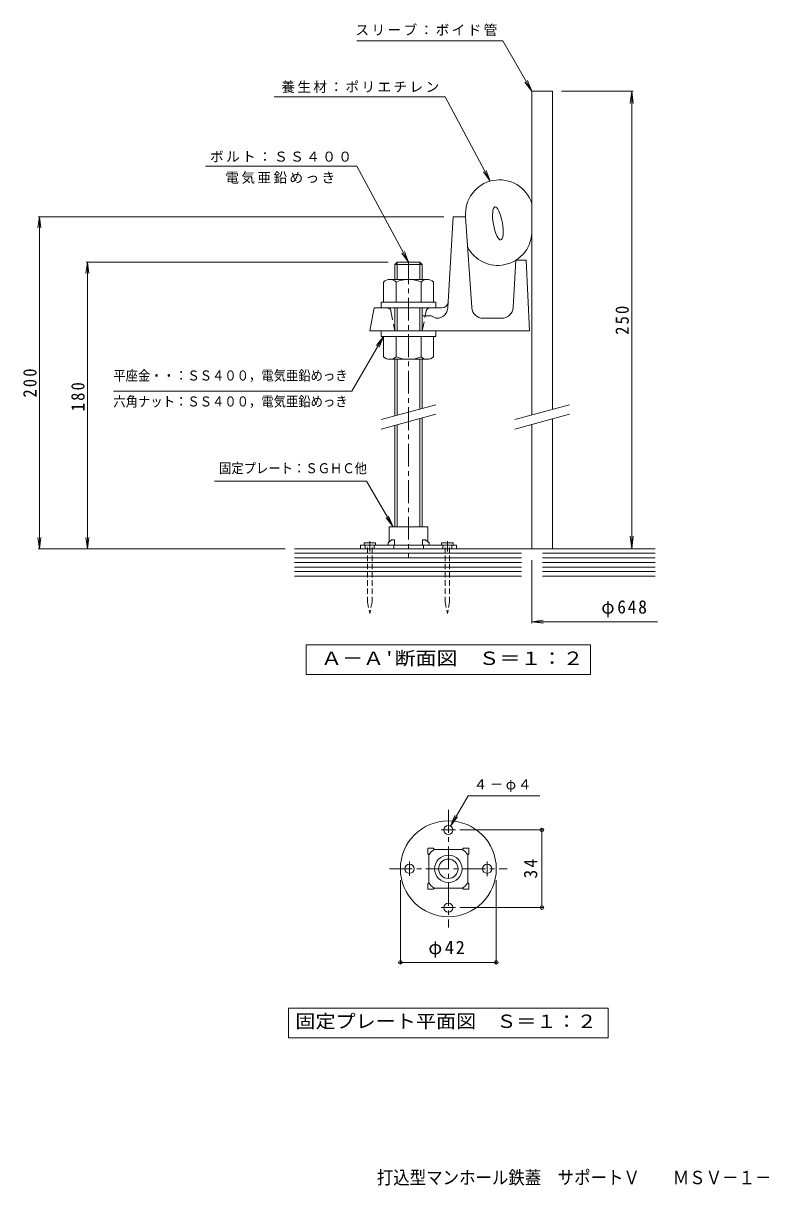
# Model space of a CAD drawing. Units: millimetres, scale not verified. Extents: x -326 to 323, y -272 to 238.
# Drawn here: x -326 to -1, y -272 to 238 of the extents above; entities that cross this region are included whole.
import ezdxf
from ezdxf.enums import TextEntityAlignment as Align

# ---------------------------------------------------------------- set-up
doc = ezdxf.new("R2010")
doc.units = ezdxf.units.MM
doc.header["$LTSCALE"] = 2
doc.header["$PDMODE"] = 32
doc.header["$PDSIZE"] = 1.6
for name, pattern in [('CHAIN1', [8, 5, -1, 1, -1]), ('DASHED1', [1.8, 1.2, -0.6]), ('DASHED2', [3, 2, -1])]:
    doc.linetypes.add(name, pattern=pattern)
for name, color, linetype, lineweight in [('1-0_通り芯', 4, 'Continuous', 9), ('1-4_寸法', 7, 'Continuous', 9), ('1-8', 3, 'DASHED1', 9), ('1-9', 2, 'CHAIN1', 9), ('1-A', 2, 'Continuous', 9), ('1-E', 2, 'Continuous', 9)]:
    doc.layers.add(name, color=color, linetype=linetype, lineweight=lineweight)
doc.layers.add('F-5_F-5ﾚｲﾔ', color=2, linetype='Continuous')
doc.styles.add('ＭＳ ゴシック', font='')
doc.styles.get('ＭＳ ゴシック').set_extended_font_data('MS Gothic')

msp = doc.modelspace()

# ---------------------------------------------------------------- linework, layer by layer
at = {"layer": '1-0_通り芯', "linetype": 'CHAIN1'}
for p, q in [((-174.377, 6.357), (-174.377, 10.927)), ((-140.377, 6.357), (-140.377, 10.927)), ((-143.096, -115.636), (-136.755, -115.636)), ((-156.954, -135.778), (-156.954, -129.437)), ((-122.954, -129.494), (-122.954, -135.834)), ((-136.812, -149.636), (-143.153, -149.636))]:
    msp.add_line(p, q, dxfattribs=at)
at = {"layer": '1-0_通り芯'}
for p, q in [((-178.377, 9.195), (-178.377, 7.595)), ((-178.377, 7.595), (-136.377, 7.595)), ((-176.377, 7.595), (-176.377, 9.195)), ((-172.377, 7.595), (-172.377, 9.195)), ((-163.877, 9.195), (-163.877, 7.595)), ((-150.877, 9.195), (-150.877, 7.595)), ((-142.377, 7.595), (-142.377, 9.195)), ((-138.377, 7.595), (-138.377, 9.195))]:
    msp.add_line(p, q, dxfattribs=at)
msp.add_lwpolyline([(-178.377, 9.195), (-136.377, 9.195), (-136.377, 7.595)], dxfattribs=at)
for centre, radius in [((-139.954, -132.636), 21), ((-139.954, -115.636), 2), ((-156.954, -132.636), 2), ((-122.954, -132.636), 2), ((-139.954, -149.636), 2)]:
    msp.add_circle(centre, radius, dxfattribs=at)
at = {"layer": '1-4_寸法'}
for p, q in [((-179.991, 230.094), (-116.078, 230.094)), ((-103.377, 208.095), (-116.078, 230.094)), ((-103.377, 208.095), (-106.421, 212.061)), ((-103.377, 208.095), (-105.29, 212.714)), ((-216.177, 205.595), (-141.395, 205.595)), ((-90.377, 208.095), (-59.04, 208.095)), ((-59.64, 208.095), (-60.293, 202.637)), ((-59.64, 208.095), (-58.988, 202.637)), ((-59.64, 7.595), (-59.64, 208.095)), ((-179.97, 175.22), (-246.284, 175.22)), ((-121.589, 168.665), (-123.356, 173.342)), ((-319.011, 153.095), (-319.664, 148.137)), ((-319.611, 153.095), (-141.877, 153.095)), ((-319.011, 7.595), (-319.011, 153.095)), ((-319.011, 153.095), (-318.359, 148.137)), ((-157.377, 133.095), (-159.145, 137.772)), ((-298.585, 133.095), (-166.377, 133.095)), ((-297.985, 133.095), (-297.333, 128.137)), ((-168.327, 100.595), (-171.371, 96.628)), ((-168.327, 100.595), (-170.24, 95.975)), ((-169.377, 64.2), (-145.377, 70.631)), ((-169.377, 60.059), (-145.377, 66.489)), ((-110.877, 64.2), (-86.877, 70.631)), ((-110.877, 60.059), (-86.877, 66.489)), ((-242.42, 37.195), (-175.724, 37.195)), ((-164.177, 17.195), (-175.724, 37.195)), ((-164.177, 17.195), (-167.221, 21.161)), ((-164.177, 17.195), (-166.09, 21.814)), ((-319.011, 7.595), (-319.664, 12.552)), ((-319.011, 7.595), (-318.359, 12.552)), ((-297.985, 7.595), (-298.638, 12.552)), ((-297.985, 7.595), (-297.333, 12.552)), ((-59.64, 7.595), (-60.293, 13.052)), ((-59.64, 7.595), (-58.988, 13.052)), ((-319.611, 7.595), (-211.377, 7.595)), ((-103.377, 2.595), (-103.377, -25.005)), ((-103.377, -24.405), (-98.419, -23.753)), ((-103.377, -24.405), (-98.419, -25.058)), ((-103.377, -24.405), (-48.378, -24.405)), ((-138.954, -113.904), (-137.041, -109.284)), ((-138.954, -113.904), (-135.91, -109.937)), ((-134.954, -115.636), (-98.354, -115.636)), ((-98.954, -149.636), (-98.954, -115.636)), ((-160.954, -137.636), (-160.954, -174.236)), ((-118.954, -137.636), (-118.954, -174.236)), ((-134.954, -149.636), (-98.354, -149.636)), ((-160.954, -173.636), (-118.954, -173.636))]:
    msp.add_line(p, q, dxfattribs=at)
at = {"layer": '1-4_寸法', "color": 4}
for p, q in [((-103.377, 208.095), (-94.377, 208.095)), ((-103.377, 66.209), (-103.377, 208.095)), ((-94.377, 68.621), (-94.377, 208.095)), ((-165.584, 125.594), (-149.169, 125.594)), ((-162.842, 124.469), (-162.842, 115.595)), ((-151.912, 124.469), (-151.912, 115.595)), ((-146.427, 124.469), (-146.427, 115.595)), ((-162.842, 91.72), (-162.842, 100.595)), ((-151.912, 91.72), (-151.912, 100.595)), ((-146.427, 91.72), (-146.427, 100.595)), ((-165.584, 90.595), (-149.169, 90.595)), ((-103.377, 7.595), (-103.377, 62.068)), ((-94.377, 7.595), (-94.377, 64.48))]:
    msp.add_line(p, q, dxfattribs=at)
at = {"layer": '1-4_寸法', "color": 2}
for p, q in [((-140.112, 113.314), (-137.877, 153.095)), ((-132.377, 153.095), (-137.877, 153.095)), ((-129.691, 113.258), (-132.377, 153.095)), ((-111.6, 113.301), (-110.377, 134.095)), ((-105.877, 134.095), (-110.377, 134.095)), ((-105.877, 134.095), (-104.377, 103.095)), ((-172.377, 113.095), (-174.377, 103.095)), ((-142.96, 113.095), (-172.377, 113.095)), ((-147.377, 109.595), (-151.377, 109.595)), ((-145.377, 108.595), (-147.377, 109.595)), ((-145.104, 108.595), (-145.377, 108.595)), ((-116.591, 108.595), (-124.702, 108.595)), ((-104.377, 103.095), (-174.377, 103.095)), ((-209.954, -206.636), (-209.954, -193.636)), ((-209.954, -193.636), (-69.954, -193.636)), ((-69.954, -206.636), (-69.954, -193.636)), ((-69.954, -206.636), (-209.954, -206.636))]:
    msp.add_line(p, q, dxfattribs=at)
at = {"layer": '1-4_寸法', "color": 3}
for p, q in [((-163.377, 132.095), (-162.377, 133.095)), ((-162.377, 133.095), (-152.377, 133.095)), ((-162.377, 133.095), (-162.377, 125.594)), ((-152.377, 133.095), (-151.377, 132.095)), ((-152.377, 133.095), (-152.377, 125.594)), ((-163.377, 132.095), (-151.377, 132.095)), ((-163.377, 132.095), (-163.377, 125.594)), ((-151.377, 132.095), (-151.377, 125.594)), ((-163.377, 113.095), (-163.377, 103.095)), ((-162.377, 113.095), (-162.377, 103.095)), ((-152.377, 103.095), (-152.377, 113.095)), ((-151.377, 103.095), (-151.377, 113.095)), ((-163.377, 90.595), (-163.377, 65.807)), ((-162.377, 90.595), (-162.377, 66.075)), ((-152.377, 90.595), (-152.377, 68.755)), ((-151.377, 90.595), (-151.377, 69.023)), ((-163.377, 61.666), (-163.377, 17.195)), ((-162.377, 61.934), (-162.377, 17.195)), ((-152.377, 64.614), (-152.377, 17.195)), ((-151.377, 64.882), (-151.377, 17.195))]:
    msp.add_line(p, q, dxfattribs=at)
at = {"layer": '1-4_寸法', "color": 2, "linetype": 'CHAIN1'}
msp.add_line((-157.377, 133.583), (-157.377, 3.764), dxfattribs=at)
at = {"layer": '1-4_寸法', "color": 6, "lineweight": 5}
for p, q in [((-169.377, 115.595), (-169.377, 113.095)), ((-168.327, 115.595), (-169.377, 115.595)), ((-169.377, 113.095), (-145.377, 113.095)), ((-145.377, 115.595), (-146.427, 115.595)), ((-145.377, 115.595), (-145.377, 113.095)), ((-169.377, 100.595), (-169.377, 103.095)), ((-145.377, 103.095), (-169.377, 103.095)), ((-145.377, 100.595), (-145.377, 103.095)), ((-168.327, 100.595), (-169.377, 100.595)), ((-145.377, 100.595), (-146.427, 100.595)), ((-207.377, 7.595), (-49.378, 7.595)), ((-207.377, 5.595), (-107.938, 5.595)), ((-98.752, 5.595), (-49.378, 5.595)), ((-207.377, 3.595), (-107.938, 3.595)), ((-207.377, 1.595), (-107.938, 1.595)), ((-98.752, 3.595), (-49.378, 3.595)), ((-98.752, 1.595), (-49.378, 1.595)), ((-207.377, -0.405), (-107.938, -0.405)), ((-207.377, -2.405), (-107.938, -2.405)), ((-207.377, -4.405), (-107.938, -4.405)), ((-98.752, -0.405), (-49.378, -0.405)), ((-98.752, -2.405), (-49.378, -2.405)), ((-98.752, -4.405), (-49.378, -4.405))]:
    msp.add_line(p, q, dxfattribs=at)
at = {"layer": '1-4_寸法', "color": 2, "linetype": 'DASHED2'}
for p, q in [((-165.136, 111.889), (-163.377, 103.095)), ((-151.377, 103.095), (-149.618, 111.889))]:
    msp.add_line(p, q, dxfattribs=at)
at = {"layer": '1-4_寸法'}
for points in [[(-141.395, 205.595), (-121.589, 168.665), (-124.507, 172.725)], [(-179.97, 175.22), (-157.377, 133.095), (-160.295, 137.155)], [(-297.985, 7.595), (-297.985, 133.095), (-298.638, 128.137)], [(-168.327, 100.595), (-182.183, 76.595), (-286.661, 76.595)], [(-138.954, -113.904), (-131.294, -100.636), (-99.871, -100.636)]]:
    msp.add_lwpolyline(points, dxfattribs=at)
at = {"layer": '1-4_寸法', "color": 4}
for points in [[(-168.327, 124.469), (-168.327, 115.595), (-146.427, 115.595)], [(-168.327, 91.72), (-168.327, 100.595), (-146.427, 100.595)]]:
    msp.add_lwpolyline(points, dxfattribs=at)
at = {"layer": '1-4_寸法', "color": 6, "lineweight": 5}
for centre, radius, start, end in [((-117.554, 154.347), 14.875, 17.6194, 184.83027), ((-118.281, 146.708), 14.951, 208.08062, 355.44916)]:
    msp.add_arc(centre, radius, start, end, dxfattribs=at)
at = {"layer": '1-4_寸法', "color": 4}
for centre, radius, start, end in [((-165.584, 121.691), 3.903, 45.3613, 134.63896), ((-157.377, 111.767), 13.828, 66.7198, 113.2803), ((-149.169, 121.691), 3.903, 45.3613, 134.63818), ((-165.584, 94.498), 3.903, 225.36104, 314.6387), ((-157.377, 104.422), 13.828, 246.7197, 293.2802), ((-149.169, 94.498), 3.903, 225.36182, 314.6387)]:
    msp.add_arc(centre, radius, start, end, dxfattribs=at)
at = {"layer": '1-4_寸法', "color": 2, "linetype": 'DASHED2'}
for centre, start, end in [((-166.606, 111.595), 11.30993, 90), ((-148.147, 111.595), 90, 168.69007)]:
    msp.add_arc(centre, 1.5, start, end, dxfattribs=at)
at = {"layer": '1-4_寸法', "color": 2}
for centre, radius, start, end in [((-145.104, 113.595), 5, 270, 356.78452), ((-142.96, 116.095), 3, 270, 356.78452), ((-124.702, 113.595), 5, 183.8568, 270), ((-116.591, 113.595), 5, 270, 356.63354)]:
    msp.add_arc(centre, radius, start, end, dxfattribs=at)
at = {"layer": '1-4_寸法', "color": 6, "lineweight": 5}
msp.add_ellipse((-118.254, 150.121), major_axis=(-1.276, 7.238), ratio=0.2692, dxfattribs=at)
at = {"layer": '1-4_寸法'}
for p in [(-98.954, -115.636), (-98.954, -149.636), (-160.954, -173.636), (-118.954, -173.636)]:
    msp.add_point(p, dxfattribs=at)
at = {"layer": '1-8', "linetype": 'Continuous'}
for p, q in [((-176.877, 10.195), (-176.877, 9.195)), ((-171.877, 10.195), (-176.877, 10.195)), ((-171.877, 10.195), (-171.877, 9.195)), ((-142.877, 10.195), (-137.877, 10.195)), ((-142.877, 10.195), (-142.877, 9.195)), ((-137.877, 10.195), (-137.877, 9.195))]:
    msp.add_line(p, q, dxfattribs=at)
at = {"layer": '1-8'}
for p, q in [((-175.377, -15.805), (-175.377, 9.195)), ((-173.377, -15.805), (-173.377, 9.195)), ((-141.377, -15.805), (-141.377, 9.195)), ((-139.377, -15.805), (-139.377, 9.195)), ((-175.377, -15.805), (-174.377, -20.805)), ((-173.377, -15.805), (-174.377, -20.805)), ((-141.377, -15.805), (-140.377, -20.805)), ((-139.377, -15.805), (-140.377, -20.805))]:
    msp.add_line(p, q, dxfattribs=at)
at = {"layer": '1-9'}
for p, q in [((-139.954, -106.85), (-139.954, -158.421)), ((-165.74, -132.636), (-114.169, -132.636))]:
    msp.add_line(p, q, dxfattribs=at)
at = {"layer": '1-A'}
for p, q in [((-165.877, 17.195), (-165.877, 10.603)), ((-165.877, 17.195), (-148.877, 17.195)), ((-148.877, 17.195), (-148.877, 10.603)), ((-164.826, 11.46), (-166.377, 10.195)), ((-166.377, 10.195), (-166.377, 9.195)), ((-149.927, 11.46), (-148.377, 10.195)), ((-148.377, 10.195), (-148.377, 9.195)), ((-148.454, -126.53), (-148.954, -126.03)), ((-148.454, -126.53), (-148.454, -138.741)), ((-146.06, -124.136), (-146.56, -123.636)), ((-133.849, -124.136), (-146.06, -124.136)), ((-133.849, -124.136), (-133.348, -123.636)), ((-131.454, -126.53), (-130.954, -126.03)), ((-131.454, -138.741), (-131.454, -126.53)), ((-148.454, -138.741), (-148.954, -139.241)), ((-146.06, -141.136), (-146.56, -141.636)), ((-146.06, -141.136), (-133.849, -141.136)), ((-133.849, -141.136), (-133.349, -141.636)), ((-131.454, -138.741), (-130.954, -139.241))]:
    msp.add_line(p, q, dxfattribs=at)
for points in [[(-164.826, 11.46), (-163.482, 11.46), (-163.482, 9.195)], [(-149.927, 11.46), (-151.271, 11.46), (-151.271, 9.195)], [(-148.954, -126.03), (-148.954, -123.636), (-146.56, -123.636)], [(-133.348, -123.636), (-130.954, -123.636), (-130.954, -126.03)], [(-146.56, -141.636), (-148.954, -141.636), (-148.954, -139.241)], [(-130.954, -139.241), (-130.954, -141.636), (-133.349, -141.636)]]:
    msp.add_lwpolyline(points, dxfattribs=at)
for radius in [6, 4.25]:
    msp.add_circle((-139.954, -132.636), radius, dxfattribs=at)
for centre, start, end in [((-142.454, -130.136), 121.00261, 148.99734), ((-137.454, -130.136), 31.00261, 58.99734), ((-142.454, -135.136), 211.00261, 238.99734), ((-137.454, -135.136), 301.00261, 328.99734)]:
    msp.add_arc(centre, 7, start, end, dxfattribs=at)
at = {"layer": '1-E'}
msp.add_lwpolyline([(-202.229, -47.579), (-202.229, -34.579), (-77.679, -34.579), (-77.679, -47.579)], close=True, dxfattribs=at)

# ---------------------------------------------------------------- texts
at = {"layer": '1-4_寸法', "color": 6, "style": 'ＭＳ ゴシック', "width": 0.9}
for s, p in [('平座金・・', (-286.661, 79.94)), ('：ＳＳ４００，電気亜鉛めっき', (-259.661, 79.987)), ('六角ナット：ＳＳ４００，電気亜鉛めっき', (-286.661, 68.614)), ('固定プレート：ＳＧＨＣ他', (-240.394, 39.351))]:
    msp.add_text(s, height=4.399, dxfattribs=at).set_placement(p, align=Align.BOTTOM_LEFT)
at = {"layer": '1-4_寸法', "color": 2, "style": 'ＭＳ ゴシック', "width": 1.1}
msp.add_text('固定プレート平面図\u3000Ｓ＝１：２', height=5.865, dxfattribs=at).set_placement((-206.954, -204.136), align=Align.BOTTOM_LEFT)
at = {"layer": '1-4_寸法', "char_height": 4.399, "attachment_point": 7, "style": 'ＭＳ ゴシック'}
for s, insert in [('\\T1.17;スリーブ：ボイド管', (-180.642, 232.217)), ('\\T1.17;養生材：ポリエチレン', (-213.111, 207.288)), ('\\T1.17;ボルト：ＳＳ４００', (-244.319, 176.951)), ('\\T1.17;電気亜鉛めっき', (-237.619, 167.492)), ('\\T1.17;４－φ４', (-128.877, -99.046))]:
    msp.add_mtext(s, dxfattribs=dict(at, insert=insert))
at = {"layer": '1-4_寸法', "color": 2, "char_height": 5.865, "attachment_point": 7, "rotation": 90, "style": 'ＭＳ ゴシック'}
for s, insert in [('\\T1.27;\\W0.9;250', (-60.84, 101.345)), ('\\T1.27;\\W0.9;200', (-320.211, 73.845)), ('\\T1.27;\\W0.9;180', (-299.185, 67.845)), ('\\T1.27;\\W0.95;34', (-100.954, -136.886))]:
    msp.add_mtext(s, dxfattribs=dict(at, insert=insert))
at = {"layer": '1-4_寸法', "color": 2, "char_height": 5.865, "attachment_point": 7, "style": 'ＭＳ ゴシック'}
for s, insert in [('\\T1.21;\\W0.95;φ648', (-72.94, -22.405)), ('\\T1.19;φ42', (-148.704, -171.636))]:
    msp.add_mtext(s, dxfattribs=dict(at, insert=insert))
at = {"layer": '1-E', "style": 'ＭＳ ゴシック', "width": 1.15}
msp.add_text("Ａ－Ａ'断面図\u3000Ｓ＝１：２", height=5.865, dxfattribs=at).set_placement((-195.704, -45.079), align=Align.BOTTOM_LEFT)
at = {"layer": 'F-5_F-5ﾚｲﾔ', "style": 'ＭＳ ゴシック', "width": 0.9}
msp.add_text('打込型マンホール鉄蓋\u3000サポートＶ\u3000\u3000ＭＳＶ－１－６５０\u3000Ｃ＝２００', height=5.865, dxfattribs=at).set_placement((-171.275, -272.611), align=Align.BOTTOM_LEFT)

doc.saveas('drawing.dxf')
